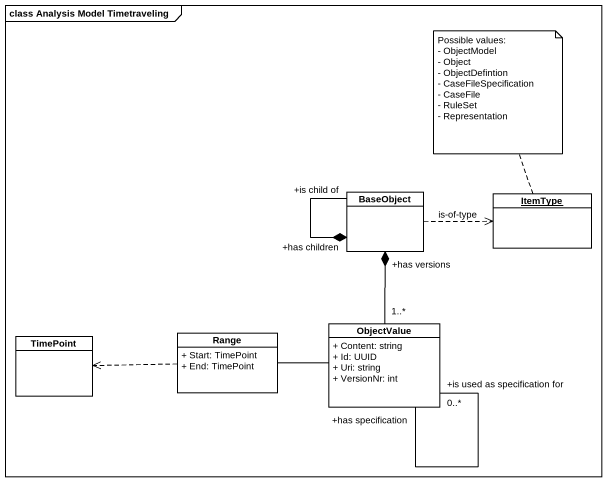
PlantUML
@startuml
mainframe class Analysis Model Timetraveling
hide circle
hide empty members
skinparam classAttributeIconSize 0
class BaseObject
object ItemType
class TimePoint
class Range {
  + Start: TimePoint
  + End: TimePoint
}
class ObjectValue {
  + Content: string
  + Id: UUID
  + Uri: string
  + VersionNr: int
}
BaseObject "+is child of" --* "+has children" BaseObject
BaseObject .right.> ItemType : is-of-type
Range .left.> TimePoint
ObjectValue "1..*" -up-* "+has versions" BaseObject
ObjectValue -left- Range
ObjectValue "+has specification" -- "+is used as specification for\n0..*" ObjectValue
note top of ItemType
  Possible values:
  - ObjectModel
  - Object
  - ObjectDefintion
  - CaseFileSpecification
  - CaseFile
  - RuleSet
  - Representation
end note
@enduml
